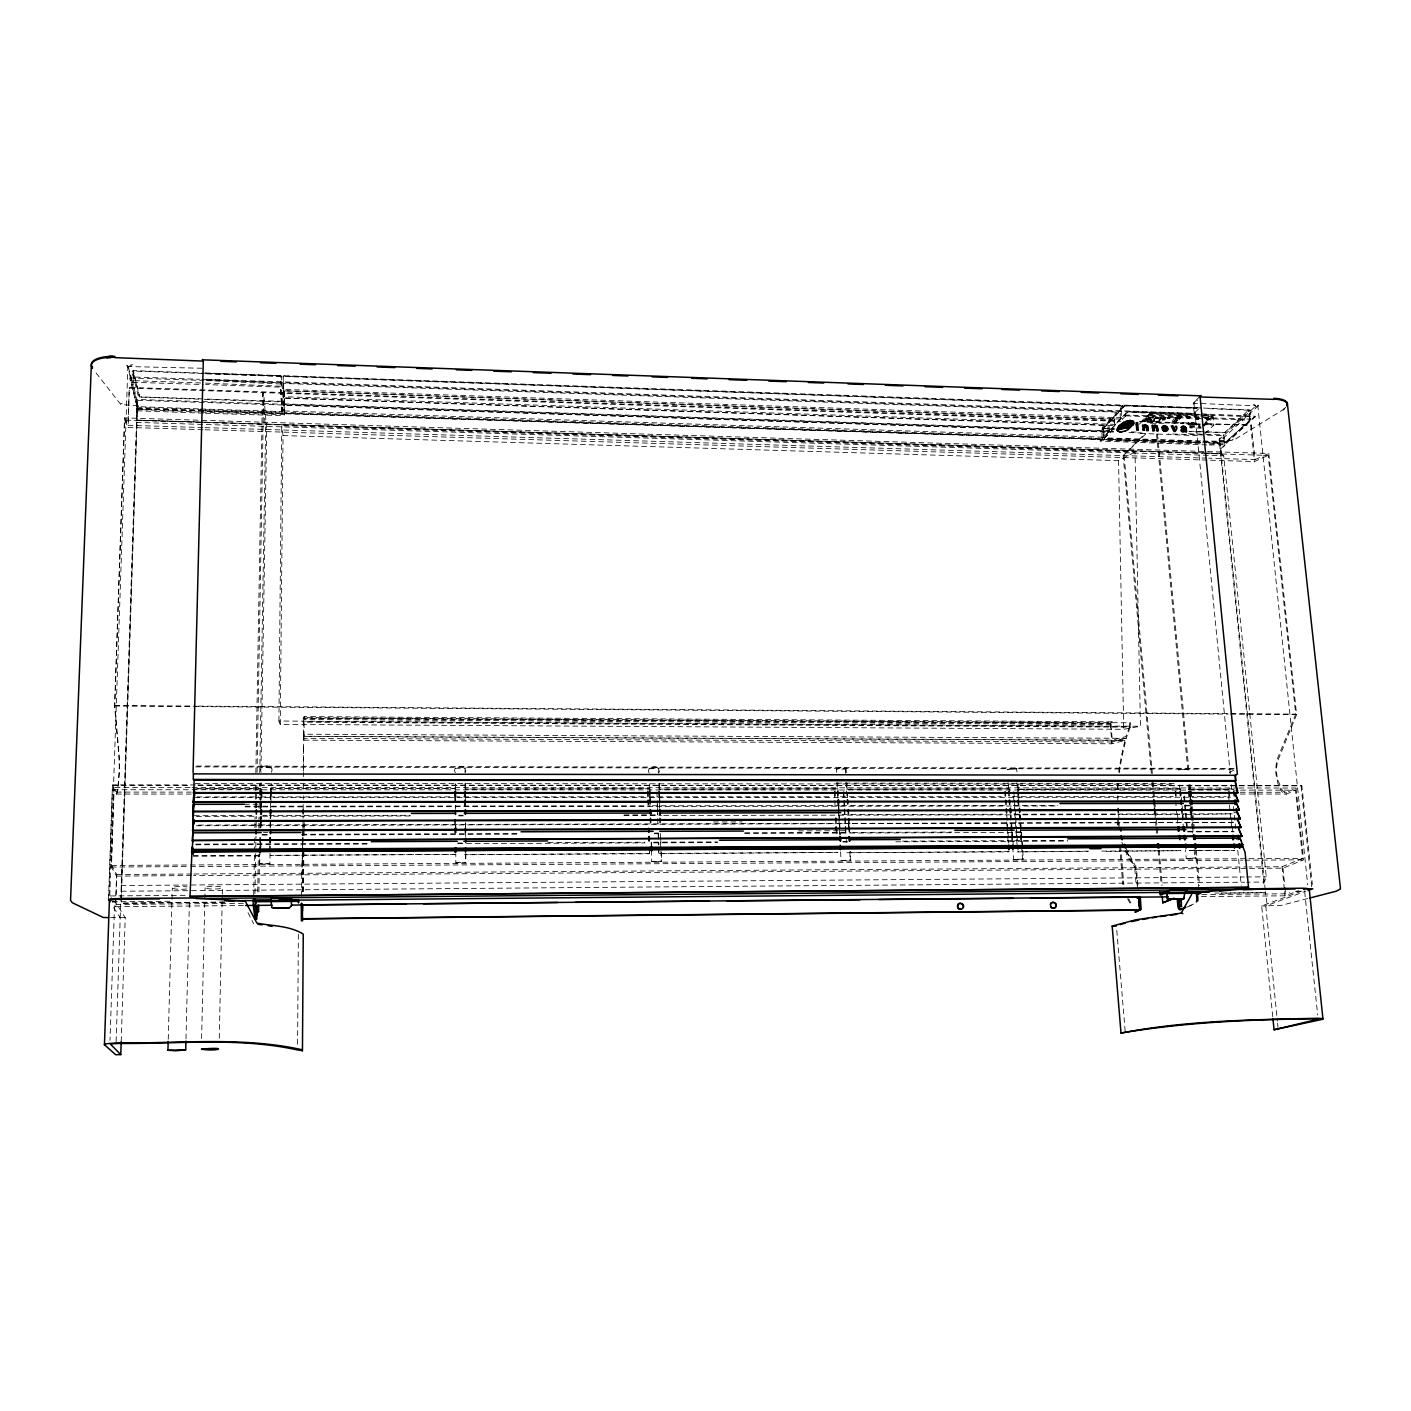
<?xml version="1.0" encoding="UTF-8"?>
<svg xmlns="http://www.w3.org/2000/svg" width="1411" height="1411" viewBox="0 0 1411 1411"><rect width="100%" height="100%" fill="white"/><g stroke="black" fill="none" stroke-linecap="round" stroke-linejoin="round"><path stroke-width="0.75" stroke-dasharray="5 3.75" d="M303.418 771.217L303.418 764.445A186.146 3.351 -89.5 0 0 303.418 747.671M303.453 763.668L303.4 776.632M303.347 789.155L303.418 782.329M278.902 721.021L281.759 425.663L1135.008 451.961L1140.441 726.259L1123.703 729.293L280.242 724.39L278.902 721.021L1140.441 726.259M280.242 724.39L283.029 435.576L281.759 425.663M303.312 717.494L303.277 722.185L1130.193 727.159L1130.105 722.785L303.347 717.617M303.294 799.367L303.33 795.857M1118.676 772.117L1119.699 765.732A174.206 68.169 88.8 0 1 1122.715 750.07L1124.973 740.387L1111.833 743.791L304.035 740.158L304.194 716.594L1112.309 721.815L1112.45 723.49L1110.951 724.496L304.247 719.469L304.176 718.375L1112.45 723.49M283.346 385.82L283.205 376.067L283.258 390.847L1120.352 419.102L1121.569 417.797L1121.234 410.989L1122.856 406.051L283.188 376.031M283.787 393.14L283.646 383.492L283.699 398.131L1114.161 425.646L1115.378 424.376C1111.762 422.365 1119.293 410.072 1115.395 413.194A6.103 2.169 -86.4 0 0 1113.914 417.039L1114.161 425.646M303.171 809.561L303.224 804.464M297.58 1044.299L298.374 934.258M301.513 896.197L301.76 873.215M302.236 891.699L302.748 848.364M302.889 835.347L302.977 828.857L302.836 836.652M302.765 891.858L303.7 851.062M303.4 891.681L303.912 848.346M304.053 835.347L304.141 828.857M304.159 826.687L304.212 822.348M205.512 413.229L282.112 415.645C284.987 415.751 285.022 413.158 282.129 414.64L201.156 412.083M284.493 410.954L1103.261 437.216L1102.079 438.451L284.563 412.329L284.511 397.955L1104.319 425.117L1102.908 433.142M284.563 412.329L284.511 397.99M302.995 827.075L303.1 816.087M304.123 828.504L304.176 824.412M269.695 850.621L269.801 844.201M270.136 827.446L270.242 816.369M270.436 808.203L270.683 788.537L455.612 788.626L455.665 795.169M269.889 863.92L259.642 863.532L269.889 863.92L270.065 853.002M270.224 851.327L270.206 844.272M270.612 827.146L270.718 815.752M270.983 802.947L270.947 796.245M270.983 794.058L271.159 783.158M271.335 772.24C275.956 763.862 256.59 763.845 261.264 772.223M281.812 412.118L281.971 401.447M200.679 408.943L281.83 411.536C284.563 412.03 285.586 399.736 281.971 401.888L200.926 399.225M284.14 405.292L284.087 390.776L1110.51 419.296L1108.94 424.129L1109.258 430.849L1108.076 432.101L284.14 405.292L284.07 390.776M302.959 828.522L303.012 824.412M253.698 895.773L254.421 854.061M254.474 851.874L254.738 836.511M254.88 827.728L255.074 816.757M255.232 807.974L255.656 783.828M255.85 772.858L262.481 393.14L263.645 393.175L266.697 429.632L260.912 773.052M254.968 893.551L255.744 849.475M255.779 847.27L255.973 836.247M256.114 827.428L256.308 816.405M256.467 807.586L256.89 783.334M257.067 772.311L263.645 393.175M257.719 891.928L258.354 854.502M258.813 828.081L258.989 817.075M259.148 808.274L259.324 797.268M259.377 795.063L259.553 784.057M259.747 773.052L265.585 429.597L262.481 393.14M258.901 891.928L259.536 854.502M259.977 828.081L260.171 817.075M260.312 808.274L260.488 797.268M260.541 795.063L260.718 784.057M259.73 863.973L259.818 852.597M259.941 850.868L260.083 842.12M260.418 822.472L260.524 815.911M260.559 808.856L260.629 804.482M260.753 802.806L260.859 796.245M260.894 794.058L261 782.611M260.206 851.027L260.277 842.102M260.594 827.481L260.718 816.387M260.929 808.221L261.176 788.537L196.023 788.502M260.665 851.009L260.823 842.208M261.141 822.384L261.264 815.77M193.325 856.124L260.665 855.771L260.77 849.175M260.806 846.97L260.876 842.579M261.141 827.163L261.335 816.158M261.476 807.357L261.582 800.76M219.269 1038.249L222.268 896.461M222.303 894.292L222.444 887.748A8.642 1.376 0 0 0 209.904 886.425A8.642 1.376 0 0 0 209.075 888.807A8.642 1.376 0 0 0 222.444 887.748M302.642 845.824L302.765 840.286M201.614 1038.602L204.807 900.994M204.86 898.807L205.106 887.872M302.554 848.046L302.642 844.201M185.987 1038.919L189.427 901.118M168.244 1039.29L172.318 888.136M302.465 853.249L301.778 874.485L302.959 874.485M302.395 855.983L302.025 867.148M136.426 400.301L137.079 415.01M121.152 899.036L136.92 420.09M116.108 1041.671L120.2 917.679L111.54 904.31M203.025 422.154L136.92 420.108L137.502 404.869L136.426 400.265L1115.784 432.136M224.755 902.282L121.187 903.216L137.572 405.222L136.426 399.436L1113.649 431.325M121.205 1041.565L125.209 917.626L114.679 900.959L109.987 1040.295M301.778 874.45L301.848 872.333M1169.26 417.55C1170.707 420.848 1165.645 416.492 1169.878 417.603M1169.225 417.674L1167.779 417.674L1169.895 418.009M190.009 787.444L113.956 787.391L115.967 791.606A22.629 2.346 -89.4 0 0 117.572 789.543L118.771 778.607A19.842 2.064 -89.4 0 0 119 757.425L114.573 706.011L124.503 417.903L1268.789 453.46L1296.603 714.583L1277.749 760.899A17.937 7.919 89.6 0 0 1276.708 773.739A17.743 7.831 89.6 0 0 1277.837 780.071L1282.07 789.948A20.442 9.03 89.5 0 0 1288.137 791.818L1296.039 788.008L1303.623 859.828L1282.987 868.153L193.554 875.578M1238.329 790.107L114.079 789.737L116.355 794.058A24.587 2.557 -89.4 0 0 117.642 791.271L119.318 771.976A21.782 2.258 -89.4 0 0 118.947 753.157L114.802 705.5L124.644 420.108L1202.084 453.372M108.524 899.283L112.457 784.886L195.6 784.939M108.876 895.421L112.457 784.886M109.793 895.421L127.854 366.895L137.608 409.507L198.969 412.012M115.861 895.738L116.513 876.09L111.222 867.042L113.956 787.391M128.278 366.401L128.26 367.266A4.903 1.852 4.6 0 1 129.406 366.102A4.956 1.87 4.6 0 1 131.382 365.696M243.415 905.527L115.702 906.709L116.778 874.52L111.504 865.437L114.079 789.737M202.831 427.551L127.995 425.275L129.283 387.39L1119.399 420.654M202.919 429.685L128.119 427.427L129.283 387.39M203.325 413.158L138.155 410.83L129.9 378.853L130.059 377.46L132.158 376.949L199.586 379.277M284.352 414.887L281.353 375.943L133.463 370.599C130.094 370.299 129.671 382.804 133.128 380.635L203.36 383.034M202.831 409.613L138.701 407.532L132.74 382.275L133.145 371.075L280.524 376.137L283.188 411.077M243.362 903.305L115.561 904.469L115.79 897.925M133.798 371.04L133.234 382.134M302.025 865.507L302.254 858.946M1117.247 789.296L1117.547 783.105M1117.882 789.472L1118.165 783.422M1190.778 423.582L1188.274 424.764L1188.274 422.718L1189.014 423.529M1230.269 773.775L1194.076 404.322L1197.498 400.213M1195.452 418.309L1196.987 418.344M1175.733 417.938L1180.39 417.303L1174.322 423.776M1175.804 418.732C1179.296 415.204 1181.095 420.531 1178.591 418.432M1196.669 418.256L1198.468 418.485L1197.392 419.367L1198.927 418.732L1196.158 419.578L1196.916 417.55M1190.143 423.071L1188.909 424.499L1191.378 422.824L1191.413 424.217L1191.66 422.877M136.461 399.507L136.99 415.451M836.37 769.101C838.31 767.425 846.653 766.967 845.471 769.118L836.37 769.101L836.582 773.457M1119.276 772.752L1120.281 766.455A172.318 67.446 88.8 0 1 1123.279 750.952L1126.26 738.306L303.365 734.196L303.312 721.497L1129.523 726.506L1130.105 722.785M840.603 851.856L841.062 860.569L850.269 860.516L850.41 851.239M1179.719 416.756C1183.529 422.206 1175.557 410.354 1171.536 423.688L1175.945 418.467M455.312 772.664C450.779 764.639 469.193 764.215 465.189 772.152M455.612 788.626L270.683 788.537M465.048 772.681L465.154 767.743M132.74 382.275L203.449 384.515M455.859 862.826L465.842 862.315L455.859 862.826L455.806 854.025M129.9 378.853L132.123 378.007L203.907 380.476M1129.523 726.506L1125.96 736.542L1112.274 740.158L304.035 736.26L303.4 732.309M1130.193 727.159L1126.26 738.218L1111.78 742.01L304.053 738.323L303.365 734.108L303.4 747.795M1221.256 453.601L1223.725 455.788L1266.249 876.848L1264.397 882.034L1246.795 882.175M1206.758 444.924L1100.104 441.061L1127.477 411.518L1199.103 413.723M1100.104 441.061L1126.401 413.035L1128.43 412.329L1254.996 416.862L1224.871 444.73L1208.945 444.994M1200.796 440.955L1103.684 437.816L1102.502 428.521L1124.32 405.433L1201.396 407.973M1225.983 442.19L1104.372 438.468L1103.596 428.309L1124.655 405.804M1180.725 417.48L1179.067 419.19L1179.102 418.238M1180.778 418.326L1176.686 417.921M1204.288 453.442L1268.189 455.418L1295.721 714.107L1278.084 757.037A19.683 8.678 89.6 0 0 1275.95 774.057L1278.013 783.916L1281.717 791.5A22.206 9.824 89.5 0 0 1286.603 794.023L1295.457 790.125L1302.653 858.382L1282.035 866.742L1249 866.954M1104.231 438.398L1114.813 427.18L1104.46 438.274M1167.761 417.533L1167.32 418.714L1169.313 418.203M1140.176 433.371L1201.29 435.84M1198.927 418.732L1197.639 417.497M282.253 401.288L205.248 399.031M282.059 412.03L280.507 387.143L205.583 384.533M282.2 412.118L280.225 387.143M1203.671 425.593L1212.913 415.839L1201.167 415.169M1016.82 768.819L1007.172 769.471L1016.625 768.678L1017.137 773.21M1202.084 426.245L1212.825 416.033L1212.437 414.799M1212.86 416.845L1205.611 416.104M1212.807 415.081L1213.813 425.152L1202.983 435.417M1201.29 413.811L1255.049 416.192L1224.783 443.795L1208.857 444.059M1189.226 431.343L1224.836 432.419L1248.629 410.037M1248.841 410.213L1205.294 408.52M1203.565 408.061L1250.005 409.984L1225.453 432.56L1188.944 431.66M1225.453 442.278L1250.111 420.302L1249.105 410.09M1249.952 420.249L1248.894 410.142M1250.005 409.984L1250.851 419.332L1226.635 441.308L1202.983 441.026M1195.505 418.855L1197.092 417.533M649.183 773.016C644.809 765.326 662.8 764.568 658.955 772.505M1022.746 850.145L1023.292 859.07L1013.609 859.546L1012.675 846.371M658.602 773.034L658.831 768.184M649.924 788.714L465.083 789.031L649.924 788.714L650.118 795.134M1171.871 423.688L1176.386 419.208L1176.633 417.286M1193.247 403.299L1200.003 396.614M1180.601 423.035L1181.677 423.423M649.73 853.408L464.713 854.713L649.448 853.761L649.536 847.023M651.759 861.68L661.636 861.186L651.759 861.68L651.441 850.868M659.043 853.373L837.905 852.438L658.761 853.708L658.849 846.97M1198.839 417.938L1196.158 419.578M1195.946 417.938L1196.599 417.462M1176.333 419.279L1176.192 417.339M1104.319 425.117L1103.261 426.21A5.997 2.099 -86.6 0 0 1101.85 429.967L1102.079 438.451M1110.351 418.644L1109.275 419.755A6.05 2.134 -86.5 0 0 1107.829 423.547L1108.076 432.101M1122.697 405.398L1121.586 406.527A6.155 2.187 -86.3 0 0 1120.105 410.425L1120.352 419.102M1140.688 421.907L1150.935 412.665M1139.294 424.182L1150.335 413.476L1199.05 415.099M1142.24 422.012L1150.494 414.252L1203.495 416.033M1143.757 421.325L1150.653 415.046L1199.156 416.668M1148.095 418.009L1146.473 419.667L1148.783 418.467L1148.025 417.215L1148.783 418.467M1146.861 419.914C1155.08 418.344 1149.259 422.418 1146.773 419.138L1148.713 417.674M1149.648 420.76L1151.57 419.296L1150.388 421.995L1149.648 420.76L1150.388 421.995M1149.718 421.536L1151.764 420.178M1150.318 421.219L1151.94 419.561L1146.773 419.138M1152.011 421.272L1154.198 419.49L1153.581 421.677L1152.011 421.272L1154.621 419.772M1154.692 420.549L1154.11 419.138L1155.732 417.48L1156.491 418.732L1154.18 419.914L1155.732 417.48M1152.082 422.065L1154.269 420.266M1154.11 419.138L1156.42 417.956M1151.323 773.51L1123.174 455.718L1145.026 433.653M1159.119 419.208L1159.719 420.601L1158.078 422.242L1157.337 421.007L1161.747 417.691L1160.177 420.125L1159.119 419.208L1161.747 417.691M1157.408 421.801L1159.719 420.601M1159.189 419.984L1161.835 418.467M1123.174 455.718L1146.014 433.688M1158.078 422.242L1159.63 419.808M1163.07 419.261L1163.175 417.674L1162.523 419.896L1162.981 418.961L1164.516 419.967L1163.863 417.691L1165.856 417.762L1165.027 419.12L1162.452 419.102M1162.417 419.067L1163.352 418.538M1219.651 439.191L1219.757 440.338L1233.196 440.461L1285.827 408.061A23.246 8.043 -8 0 1 1283.181 410.107M1164.957 418.326L1165.856 417.762L1164.745 418.538M1167.797 418.361L1169.825 417.215L1169.913 418.432M1167.92 417.18L1168.749 418.608M1167.92 418.256L1167.726 417.762M1200.197 395.786L1193.635 403.229L1255.508 405.839M1178.397 418.556L1173.441 423.229M1174.005 423.759L1179.243 418.326M1187.551 416.986L1186.457 418.115L1186.757 416.968L1189.984 417.074L1189.103 418.802L1188.309 417.021M1182.577 423.529L1182.665 422.471L1183.847 423.512M1187.833 418.344L1188.468 417.797M1187.074 418.309L1187.462 416.986L1187.709 418.556L1189.226 417.039L1188.344 418.767M1189.984 417.074L1187.709 418.556M1183.758 423.212L1183.053 423.194M1198.486 409.155L1193.318 414.058M1191.343 423.053L1191.025 424.2L1191.625 423.159M1192.154 423.212L1193.371 423.494M1192.348 422.894L1193.583 424.164M1205.629 417.603L1205.946 418.961L1207.798 417.744L1207.199 419.42L1206.969 417.727L1205.259 417.973L1208.945 418.503L1207.428 419.349L1207.199 417.656M1206.352 417.638L1206.581 419.19L1208.204 417.762L1208.716 418.556M1208.857 417.709L1206.811 419.138L1206.528 417.709M1205.065 422.559L1212.702 415.293M1203.759 426.334L1213.037 417.444L1201.325 416.739M837.922 788.784L658.955 789.102L837.922 788.784L838.257 795.345M205.23 422.224L1221.026 453.619L1220.921 449.368L1224.924 445.294L1223.831 435.011L1219.227 438.927L1219.333 443.548L1219.298 439.615L1255.578 406.227A4.427 1.534 -7.9 0 0 1253.215 404.569M137.449 409.119L1220.198 443.019L1209.192 442.666M1220.55 448.963L1224.607 445.241L1223.654 435.664L1168.608 433.865M1206.652 424.252L1251.416 425.099L1255.032 459.598L1208.804 458.187M1195.311 423.318L1194.253 423.547M841.062 860.569L850.868 859.952M1116.401 412.118L283.646 383.457M1009.218 788.855L846.547 789.19L1009.218 788.855L1009.676 795.31M1196.704 408.149L1124.69 405.698L1103.614 428.415M304.194 716.594L304.282 718.146L1110.192 723.261L1112.309 721.815M1016.961 782.664L1017.437 789.243L1180.584 788.943L1181.183 795.293M1124.461 415.01L1250.957 419.138M1149.312 413.899L1151.006 413.441M1149.383 414.675L1151.094 414.234M1150.177 423.212L1167.162 423.282M1258.63 405.486L1219.898 441.255L1265.261 890.5M1195.964 417.656L1195.928 419.314L1196.369 417.515M1256.901 406.386L1257.836 405.857L1307.68 884.82M1088.534 851.15L1017.596 851.856L1087.899 851.486M1013.609 859.546L1023.381 858.946M1258.259 405.715L1257.148 406.315M1017.437 789.26L1180.584 788.943M1188.097 784.992L1188.503 789.313L1232.173 788.961M1229.404 772.505L1234.025 770.036M283.029 435.576L1118.553 460.639L1135.008 451.961M1198.45 419.067L1198.433 417.427M1190.337 813.882L1232.209 813.812L1237.147 811.413M198.316 785.363L1301.859 785.751L1312.353 884.503M1179.085 419.049L1178.926 418.291M1195.152 424.217L1194.341 422.983L1194.888 424.288M852.244 823.389L1233.038 822.384L1237.994 820.038M1186.263 858.541L1195.981 857.941L1186.263 858.541L1185.469 849.881M1199.421 425.152L1199.332 424.376M1198.821 425.099L1198.891 424.058L1199.332 424.87M1233.214 439.244L1232.068 439.544M1255.032 459.598L1268.789 453.46M1210.444 460.198L1254.45 461.538L1268.189 455.418M1189.632 905.65L1193.494 904.098M1186.792 907.202L1194.535 904.081M1180.901 423.547L1182.03 423.371M1201.89 894.539L1285.615 893.78L1289.46 892.334M1201.343 896.585L1285.033 895.809L1298.455 890.782M1272.757 1016.731L1261.681 905.985L1301.506 891.17M1261.681 905.985L1265.79 905.95L1305.898 891.099M1198.186 419.173L1198.256 417.391M1125.696 415.963L1122.327 419.226L1125.608 415.91M1194.235 423.018L1194.729 424.305M1194.323 423.794L1195.364 423.776M1148.307 417.145L1153.898 417.339L1149.013 418.414L1148.307 417.145L1153.898 417.339M1144.515 421.889L1145.926 420.707L1149.383 420.831L1150.088 422.083L1149.383 420.831M1165.186 419.226L1165.909 417.797M1156.015 417.409L1161.606 417.603L1156.72 418.661L1156.015 417.409L1161.606 417.603M1152.134 421.36L1157.69 421.554M1152.205 422.154L1153.51 420.901M1163.863 417.691L1165.927 418.556L1163.211 418.432M1169.137 418.079L1168.096 417.938M1180.354 415.539L1182.101 416.774L1177.92 415.839L1178.079 417.674M1169.225 418.75L1169.013 417.056M1111.833 743.791L1111.78 742.08L1126.26 738.306M1177.92 415.839L1182.03 415.98M1182.101 416.774L1178.009 416.633L1180.425 416.333M1151.57 419.296L1146.402 418.873L1146.72 419.843M1307.68 898.56L1280.412 905.58L1267.325 905.721L1265.261 891.646M1162.488 419.861L1164.304 419.79M1197.322 417.356L1197.392 419.367M202.073 368.253L128.595 366.56L126.972 365.59M1189.702 427.092L1201.061 427.427M1201.043 428.203L1189.773 427.868M110.517 917.591L119.406 917.45L120.235 916.25L137.008 405.892M120.2 917.679L125.209 917.626M121.399 891.241L1244.59 882.192M110.146 895.95L187.275 895.297M112.369 901.805L171.842 901.259M1295.439 891.241L1302.053 891.188M224.455 901.999L121.187 903.216M1214.853 893.057L1219.245 893.022M1221.45 893.004L1265.473 892.616L1220.727 893.269M116.778 874.52L191.667 874.009M193.871 874.009L1246.795 866.971M1121.868 842.244L1127.318 855.895L1135.855 868.841L1137.583 889.018M116.513 876.09L191.349 875.578M120.976 885.526L1244.237 877.007M1246.442 876.989L1266.249 876.848M193.184 855.771L260.665 855.771M1009.359 851.556L846.529 852.738L1008.777 851.891M1101.726 851.08L1180.884 850.674L1103.279 851.397M111.504 865.437L1302.653 858.382M111.222 867.042L188.368 866.583M190.573 866.566L1242.703 860.199M1244.89 860.181L1303.623 859.828M263.451 832.613L267.843 832.613M798.485 830.885L838.116 830.744M840.321 830.744L844.713 830.726M262.164 834.412L268.76 834.377M301.813 834.271L519.971 833.531M654.387 833.072L658.778 833.054M744.726 832.772L850.48 832.402M852.685 832.402L951.843 832.067M1015.744 831.837L1020.153 831.837M1187.621 831.255L1233.955 831.714L1187.674 831.89M262.146 835.083L268.76 835.065M301.813 834.942L519.971 834.183M654.404 833.725L658.796 833.707M744.743 833.407L1020.206 832.455M195.812 844.113L369.7 843.372M457.746 843.02L462.155 843.002M547.997 842.632L644.845 842.226M653.646 842.191L717.476 841.926M842.949 841.397L847.341 841.379M902.37 841.15L1012.428 840.691M1014.632 840.674L1021.229 840.656M1023.434 840.639L1067.457 840.462M195.794 844.783L369.7 844.043M457.746 843.672L644.862 842.878M653.663 842.843L717.511 842.579M842.967 842.032L847.376 842.014M895.809 841.82L1021.282 841.291M1023.486 841.273L1067.51 841.079M245.161 806.898L1057.509 805.998M1185.187 805.875L1189.596 805.857M194.312 815.717L253.821 815.593M262.622 815.576L267.032 815.576M269.236 815.576L410.266 815.311M458.751 815.223L463.161 815.223M624.015 814.923L657.067 814.87M842.173 814.517L1003.027 814.235M1014.05 814.218L1115.413 814.024M1117.618 814.024L1150.67 813.971M1152.875 813.953L1179.314 813.918M1181.518 813.9L1188.133 813.9M196.499 816.369L253.804 816.264M262.622 816.246L271.423 816.228M273.628 816.228L410.266 815.981M458.751 815.875L463.161 815.875M624.032 815.576L661.494 815.505M663.699 815.505L1011.899 814.835M1014.103 814.835L1119.875 814.641M1122.08 814.641L1155.133 814.57M1157.337 814.57L1183.776 814.517M1185.981 814.517L1192.595 814.5M1194.8 814.5L1232.209 813.812M713.402 821.978L742.045 821.907M198.492 825.082L850.039 823.389M196.27 825.77L1233.038 822.384M192.196 787.444L1236.706 787.991M1238.893 787.991L1296.039 788.008M193.977 788.925L261.247 788.943M1188.503 789.313L1233.584 789.349M1240.534 790.107L1295.457 790.125M116.372 792.1L191.296 792.118M1240.287 792.259L1286.567 792.259M116.355 794.058L191.279 794.058M1240.322 794.023L1286.603 794.023M196.976 796.915L258.689 796.898M260.894 796.898L267.508 796.898M269.713 796.898L452.614 796.845M454.818 796.845L461.432 796.845M463.637 796.845L646.538 796.792M648.743 796.792L655.357 796.792M657.561 796.792L831.661 796.739M840.462 796.739L1001.334 796.704M1012.357 796.704L1173.229 796.651M1188.662 796.651L1226.124 796.651M194.771 797.585L1230.586 797.25M244.385 804.288L257.613 804.27M245.179 806.228L650.224 805.804M652.429 805.804L839.527 805.61M841.732 805.61L848.328 805.593M850.533 805.593L1004.632 805.434M1013.433 805.434L1020.047 805.416M1022.234 805.416L1057.456 805.381M1185.134 805.258L1189.544 805.24M195.618 766.896L1235.56 769.224M271.388 767.866L261.247 767.302M455.277 768.272L465.013 768.289M649.06 768.695L658.461 768.713M836.617 783.105L1175.434 783.422M195.212 783.387L1174.569 784.234M197.787 784.939L1236.724 785.698M1238.893 785.698L1301.859 785.751M112.668 785.31L189.533 785.363M196.676 766.032L1234.625 768.431M1124.973 740.387L303.418 736.436L304.035 740.158M114.573 706.011L191.614 706.576M193.818 706.594L1228.364 714.089M1230.568 714.107L1296.603 714.583M114.802 705.5L196.323 706.082M198.528 706.1L1295.721 714.107M1194.429 424.323L1193.794 422.894M205.036 427.621L1206.599 458.134M265.585 429.597L266.697 429.632M205.106 429.755L1208.257 460.127M198.475 408.873L137.872 406.615L128.295 366.525A4.903 1.852 4.6 0 1 132.757 364.814M204.983 409.754L281.706 412.206M137.308 408.502L198.933 410.478M201.138 410.548L1200.391 442.401M137.378 408.82L203.36 410.918M205.565 410.989L1206.44 442.86M1208.645 442.931L1219.633 443.283M1200.073 443.795L1100.033 440.109M1221.326 453.354L136.92 420.108M136.267 422.383L1223.725 455.788M1148.378 417.938L1153.969 418.132M1156.085 418.203L1161.676 418.397M1163.105 418.608L1163.175 417.674M1121.569 417.797L283.17 389.418L283.258 390.847M1162.523 419.896L1164.516 419.967M1144.444 421.113L1150.018 421.289M1139.188 421.325L1198.609 423.318M1207.41 423.617L1251.416 425.099M1193.23 423.371L1192.366 424.252L1192.066 422.841M129.459 388.131L1120.74 421.378M1147.161 422.259L1178.009 423.3M1186.81 423.582L1204.447 424.182M1186.81 423.953L1199.914 424.376M1202.084 424.464L1213.813 425.152M1155.538 423.053L1156.526 423.088M1189.544 425.54L1200.32 425.893M1189.614 426.316L1200.479 426.669M1115.378 424.376L283.629 396.72L283.699 398.131M203.096 398.872L139.601 396.861L133.357 371.216M1103.719 428.538L1114.813 428.838M198.722 399.154L138.525 397.038L132.123 371.111M1114.32 429.209L1102.626 428.679M284.052 403.899L1109.258 430.849M1131.252 431.889L1140.07 432.172M1188.485 433.759L1223.707 434.905M1128.994 432.577L1142.187 433.001M205.424 372.963L1197.71 407.708M206.394 373.774L1196.951 408.396M206.376 379.242L1194.217 413.317L1193.23 403.44M201.755 379.347L282.482 383.034M207.364 380.123L1212.437 414.816M206.077 380.547L282.465 384.074M205.547 383.104L281.653 386.261M1186.369 417.339L1187.762 417.55M1205.259 417.973L1206.634 418.203M1190.055 417.85L1186.757 416.968M1196.916 417.973L1196.599 419.596M1205.717 418.397L1208.945 418.503M1126.013 415.875L1249.829 420.09M1206.581 419.19L1207.869 419.367M139.707 396.791L133.11 371.181M122.193 403.811L120.87 403.299M1180.813 423.3L1181.924 423.124L1180.813 422.771M1192.665 424.376L1192.895 422.877M1198.221 417.603L1198.839 418.82M1180.337 416.915L1180.531 418.608M128.154 366.437L126.567 365.396M1157.761 422.33L1157.055 421.078M1175.998 418.996L1175.769 417.727M1180.601 417.074L1180.742 418.379M136.973 404.304L136.938 405.557L120.835 404.551L93.832 370.07M110.287 898.243L115.702 906.709M111.222 897.661L115.561 904.469M1128.535 898.648L1132.698 906.285M1127.512 898.648L1131.675 906.303M247.983 912.688L253.627 923.711M124.644 420.108L128.119 427.427M124.503 417.903L127.995 425.275M1125.678 847.888L1136.402 867.659L1138.36 890.429M1126.013 850.815L1135.855 868.841L1124.461 847.111M1118.711 822.313L1119.293 826.14M1117.706 822.313L1118.288 826.14M1118.535 814.553L1119.205 820.338M1118.376 818.891L1119.064 824.8M1301.065 786.139L1311.807 887.307M1255.049 416.192L1255.155 417.145M1304.699 891.911L1317.662 1014.897M1250.693 425.734L1254.45 461.538M1176.086 417.832L1176.386 417.233M1282.987 868.153L1284.733 885.244M1284.962 887.378L1285.615 893.78M1282.035 866.742L1284.398 889.565M1284.61 891.646L1285.033 895.809M1219.58 443.583L1264.133 886.302M1265.79 905.95L1277.361 1020.982M1277.59 1023.151L1278.013 1027.49M1205.964 417.991L1206.176 418.908M1198.045 417.356L1198.027 419.226M1196.828 417.409L1197.004 418.767M1195.787 417.744L1195.928 419.314M1231.344 784.71L1231.768 789.084M1233.496 806.563L1235.63 828.433M1237.764 850.286L1241.204 885.279M1193.9 424.217L1193.494 422.912L1193.441 424.288M1193.177 424.27L1193.212 423.018L1191.978 424.235L1191.766 422.859M1231.486 817.798L1232.12 824.324M1232.332 826.493L1232.967 833.019M1228.628 796.439L1229.263 802.965M1229.475 805.134L1230.11 811.642M1230.321 813.812L1230.956 820.32M1231.168 822.507L1231.803 829.015M1189.156 417.039L1189.103 418.802M1188.891 423.247L1188.962 424.782M1182.665 422.471L1182.912 423.565M1180.16 416.845L1180.266 418.767M1179.455 416.721L1179.755 417.691M1179.631 418.062L1179.667 419.014M1179.173 416.704L1179.261 417.621M1178.873 416.704L1178.979 417.621M1178.573 416.704L1178.679 417.621M1178.273 416.069L1178.379 417.638M1177.674 416.827L1177.779 417.727M1177.391 416.88L1177.462 417.797M1177.109 416.95L1177.18 417.885M1176.033 417.444L1175.998 419.279M1168.008 417.162L1168.396 418.679M1159.542 419.49L1159.454 420.443M1157.549 434.041L1188.979 771.552M1190.196 784.692L1190.602 789.084M1192.242 806.616L1192.859 813.195M1193.053 815.382L1194.288 828.539M1196.316 850.445L1199.579 885.508M1156.561 434.006L1188.133 773.528M1189.138 784.34L1190.143 795.169M1190.337 797.338L1190.955 803.829M1191.201 806.616L1191.819 813.195M1192.013 815.382L1193.23 828.539M1195.17 849.281L1198.733 887.713M1189.614 793.335L1190.231 799.914M1190.637 804.305L1191.043 808.697M1191.448 813.089L1192.471 824.059M1192.665 826.246L1193.283 832.825M1190.902 815.258L1192.577 833.178M1194.112 849.845L1194.923 858.488M1150.812 419.49L1150.812 420.425M1184.482 796.086L1185.081 802.63M1185.275 804.817L1185.893 811.36M1186.087 813.53L1186.686 820.091M1186.898 822.26L1187.498 828.804M1183.776 796.457L1184.376 803M1184.587 805.17L1185.187 811.713M1185.381 813.9L1185.981 820.444M1186.192 822.613L1186.792 829.157M1147.602 418.82L1147.584 419.72M1181.377 797.409L1181.959 803.759M1182.153 805.875L1182.735 812.225M1182.929 814.359L1183.512 820.708M1179.508 784.975L1179.896 789.313M1182.295 815.258L1183.67 830.409M1177.497 813.547L1178.097 820.108M1175.61 800.813L1176.21 807.374M1176.404 809.544L1177.003 816.087M1177.197 818.274L1177.797 824.818M1124.126 455.735L1152.328 773.51M1153.104 782.276L1154.657 799.808M1154.851 801.995L1155.433 808.574M1155.627 810.761L1156.985 826.105M1157.179 828.292L1157.761 834.871M1159.137 850.216L1162.241 885.279M1152.099 782.276L1153.651 799.808M1154.039 804.199L1154.427 808.574M1154.833 812.965L1155.997 826.105M1156.191 828.31L1156.773 834.871M1158.131 850.216L1161.235 885.297M1134.814 868.859L1136.208 884.997M1110.951 724.496L1112.274 740.158M1110.192 723.261L1111.78 742.01M1120.581 846.071L1123.826 884.574M1117.424 820.391L1117.777 824.677M1119.576 846.071L1122.821 884.591M1116.771 930.396L1125.29 1032.958M1017.948 784.199L1019.059 799.596M1020.188 814.976L1021.299 830.374M1021.458 832.561L1021.934 839.157M1022.093 841.362L1022.569 847.958M1018.019 788.872L1018.795 799.614M1019.888 814.658L1020.982 829.703M1021.141 831.855L1021.599 838.293M1021.758 840.445L1022.234 846.9M1017.596 791.43L1018.213 799.984M1019.306 815.029L1020.082 825.77M1020.241 827.904L1020.717 834.36M1020.876 836.494L1021.423 844.131M1021.582 846.318L1022.552 859.493M1013.839 791.677L1014.315 798.097M1014.456 800.231L1017.543 842.967M1017.701 845.101L1018.16 851.521M1013.592 796.333L1014.05 802.736M1014.209 804.87L1014.668 811.29M1014.809 813.424L1015.285 819.826M1015.426 821.96L1017.278 847.588M1011.052 814.676L1012.146 829.739M1012.287 831.873L1012.745 838.328M1012.904 840.48L1013.363 846.935M1008.107 782.646L1008.583 789.243M1010.488 815.047L1011.564 830.091M1011.722 832.243L1012.181 838.681M1006.766 815.205L1007.824 830.179M1007.983 832.314L1008.742 843.002M1006.66 821.978L1006.96 826.246M1007.119 828.398L1008.177 843.355M846.053 768.431L846.283 772.787M846.865 783.687L847.888 803.3M848.911 822.913L849.157 830.25M845.471 769.118L845.7 773.475M846.159 782.17L847.305 803.935M848.328 823.513L848.716 830.62M849.81 851.803L850.269 860.516M843.796 791.659L844.148 798.167M844.254 800.337L844.589 806.845M844.713 809.014L846.071 835.047M846.177 837.217L846.512 843.725M843.372 792.047L843.707 798.538M843.831 800.707L844.166 807.215M844.272 809.385L844.607 815.893M844.73 818.063L845.066 824.553M845.171 826.723L845.524 833.231M838.822 806.263L839.157 812.807M839.263 814.994L840.286 834.659M838.381 806.633L838.716 813.195M838.84 815.364L839.845 835.012M837.04 782.153L837.481 790.865M837.587 793.053L837.922 799.578M838.046 801.765L838.381 808.291M838.487 810.478L839.721 834.43M836.688 828.557L837.023 835.083M834.377 792.047L834.712 798.555M834.818 800.725L835.153 807.233M659.29 783.317L659.607 794.128M659.678 796.298L659.872 802.788M661.389 852.526L661.636 861.186M659.36 793L659.819 807.992M660.718 837.975L660.912 844.395M658.919 783.828L659.254 794.64M659.307 796.792L659.537 808.38M660.419 833.531L660.754 849.034M660.948 850.815L661.283 861.61M657.579 804.393L657.896 815.047M658.461 834.201L658.796 844.854M656.909 792.012L657.12 798.626M657.173 800.831L657.385 807.445M657.438 809.649L657.632 816.246M657.702 818.451L657.896 825.065M658.161 833.883L658.496 844.889M658.567 847.094L658.761 853.708M650.171 797.286L650.365 803.706M651.494 842.296L651.617 846.582M649.501 783.828L649.801 794.64M649.871 796.809L650.065 803.282M651.194 842.208L651.318 846.529M647.667 792.012L647.861 798.397M649.272 847.376L649.448 853.761M1118.553 460.639L1123.703 729.293M1117.759 795.769L1117.829 802.154M465.277 783.14L465.348 794.146M465.365 796.333L465.418 802.93M465.559 822.736L465.63 831.538M465.789 853.532L465.842 862.315M465.119 783.669L465.295 807.833M465.418 823.213L465.507 836.406M465.63 853.972L465.701 862.774M464.254 791.994L464.307 798.467M464.307 800.637L464.36 807.127M455.665 797.338L455.63 808.626M455.841 825.682L455.894 832.225M455.365 783.669L455.436 794.658M455.453 796.862L455.524 807.85M455.63 825.435L455.665 832.031M454.765 796.315L454.801 802.806M186.587 889.001A8.836 1.411 0.2 0 1 174.364 888.824A8.836 1.411 0.2 0 1 174.841 886.866A8.836 1.411 0.2 0 1 187.099 886.919M303.453 746.719A188.122 3.386 -89.5 0 1 303.471 763.563M1285.774 407.285A23.246 8.043 -8 0 1 1283.11 409.313M1254.361 405.468A4.427 1.534 -7.8 0 1 1255.543 407.126M1188.944 422.753L1188.979 423.811L1188.944 422.753M455.224 854.413L270.101 855.366L455.224 854.413M1187.727 769.189L1178.114 769.842L1187.727 769.189M1189.508 850.639L1234.66 850.392L1189.508 850.639"/><path stroke-width="1.5" d="M291.477 905.809L291.371 897.978L270.771 898.154L271 900.377M291.371 897.978L291.513 900.2M1184.552 893.957L1183.741 899.036L1168.396 899.318M1340.45 888.471L1287.643 405.927M302.377 916.533L302.607 920.907M303.118 813.9L303.171 809.561M292.183 899.83L298.568 899.777L298.515 902.952L298.356 900.236L298.532 901.4M301.39 905.015L301.407 903.111M301.407 920.924L301.319 904.451L302.518 904.433L302.395 918.72L1139.735 909.936L1139.224 896.673L1140.264 896.655L1141.111 909.389L1135.82 912.017M302.501 910.889L302.571 904.874L1138.606 896.92L1139.682 909.954M120.782 1054.617L110.481 1044.175A10.741 0.988 -0.7 0 1 114.926 1043.629L119.829 1043.435C178.509 1043.981 239.217 1037.173 296.963 1049.837L302.448 1050.701L303.259 934.135C289.696 925.598 272.305 926.075 256.925 923.129L245.161 900.994L191.967 898.013L123.745 898.401A15.874 2.416 0.3 0 0 110.323 899.883A15.644 2.381 0.3 0 0 109.388 900.959L104.449 1044.74L115.684 1054.722L120.782 1054.617L121.205 1041.565M269.836 842.05L269.907 837.781M270.277 814.235L270.33 809.949M270.365 842.526L270.365 837.764M270.506 833.742L270.577 829.333M270.806 813.953L270.877 809.544M271.035 795.945L271.088 791.553M253.945 899.019C251.334 897.29 256.361 930.202 255.761 915.21M256.008 834.042L256.079 829.633M256.343 814.2L256.432 809.791M255.179 899.001L255.109 912.388L256.749 919.284L257.137 905.421L258.566 911.735L257.384 911.753L255.92 905.421M256.008 901.594L255.955 903.34L256.026 900.165L270.947 900.2M258.566 911.735L258.672 905.139M259.571 852.297L259.642 847.905M260.083 842.12L260.171 837.764M260.753 814.253L260.823 809.967M261.599 795.945L261.67 791.553M261.37 813.971L261.441 809.561M301.513 903.763L301.443 905.58M302.695 842.102L302.765 837.869M193.236 853.62L193.342 849.351M194.665 795.822L194.771 791.536M193.378 853.99L193.483 849.704M194.118 824.042L194.224 819.756M302.465 851.891L302.554 848.046M301.495 904.328L301.46 905.421M168.174 1041.477L167.944 1050.243L175.511 1050.772L185.705 1049.855L185.935 1041.106M190.097 896.391L1248.629 887.36L189.974 896.479L191.949 851.68L1243.144 846.671M203.307 360.722L193.06 772.417M193.395 773.563L193.272 779.683L194.259 780.248L1235.93 780.618L1235.419 775.309L193.413 773.881M192.407 846.688L192.372 853.514L192.531 847.041M192.513 842.367L193.801 790.654M193.942 787.867L194.101 779.595L1235.242 780.812L1237.747 792.7L193.554 793.211L193.907 787.567M192.848 834.13L192.954 829.827M193.289 816.916L193.924 791.077M301.742 910.589L301.954 904.398M1186.968 891.223L1187.427 890.147L1169.807 890.306L1167.003 892.387L1167.162 898.595M91.274 366.507L70.55 900.359L72.314 902.758L103.215 917.45L108.4 917.626M302.659 905.192L302.518 904.433M255.409 915.175L255.497 916.162L255.638 914.875M193.713 796.968L193.924 794.181M193.536 804.57L193.095 811.819L1239.299 810.249L1236.301 802.753M193.289 814.059L192.866 821.343L1240.163 818.927L1237.147 811.413M193.254 815.893L193.466 813.089M192.831 833.125L192.39 840.462L1241.874 836.388L1238.858 828.786M193.007 825.347L193.236 823.248M192.778 834.959L192.99 832.12M1235.454 794.146L1238.452 801.607L193.325 802.348L193.677 796.562M193.448 805.998L193.095 811.819M1133.703 423.441L1133.509 421.378M1242.385 843.972L1242.738 845.136L192.143 850.039L192.213 848.769M192.143 850.039L192.76 841.661M1237.994 820.038L1241.01 827.604L192.619 830.832L192.69 829.562M192.619 830.832L193.236 822.525M192.866 821.343L192.937 820.091M193.325 802.348L193.395 801.113M193.554 793.211L193.624 791.977M193.554 805.134L193.695 803.6M1184.199 897.343L1183.406 898.966M291.495 905.721L289.414 907.784L271.864 907.732L270.771 898.154M1116.912 429.597L1119.399 425.434L1123.615 422.33M1180.989 427.709C1183.529 423.388 1187.374 428.715 1186.439 431.766A3.369 2.963 42.5 0 1 1185.963 430.179C1188.556 424.358 1177.691 427.198 1182.647 427.427C1187.727 427.533 1177.585 429.226 1182.206 431.66A2.575 2.258 42.4 0 0 1183.829 431.731L1186.439 431.766M1174.411 429.72C1174.94 423.476 1179.137 426.316 1175.24 431.466L1173.899 431.413L1171.201 425.963L1172.806 425.946L1174.481 429.649L1172.806 425.946M1133.774 423.371L1132.98 425.187M167.944 1050.243L185.705 1049.855M1182.4 427.903C1186.722 425.452 1176.703 433.353 1184.746 431.113M1133.58 424.041L1128.236 429.508M1272.987 1018.901L1274.062 1029.765L1318.103 1019.201L1312.371 1018.83C1248.435 1019.518 1184.023 1022.393 1121.004 1033.064L1112.168 926.075L1135.749 919.813L1181.201 913.146L1191.678 894.398M1117.441 428.08L1119.346 425.505M1153.775 426.175L1154.339 425.593A2.205 1.958 41.8 0 1 1155.256 425.258L1157.337 426.263L1157.92 430.831L1157.214 426.21L1155.045 425.346A2.205 1.94 41.8 0 0 1154.18 425.734L1152.328 425.328L1152.84 430.725C1155.186 432.048 1153.704 423.018 1156.173 427.798M1143.968 425.84L1144.374 425.416A2.205 1.958 41.5 0 1 1145.256 425.028L1147.549 425.946L1148.06 430.567L1147.531 426.122L1145.467 424.94A2.205 1.958 41.5 0 0 1144.55 425.258L1142.54 425.011L1143.033 430.408C1144.409 429.226 1146.138 421.73 1146.649 430.461C1148.342 425.293 1142.028 424.887 1144.497 430.443M1340.238 889.089L1336.058 891.258L1309.778 898.031M1121.234 426.387L1117.494 429.544L1129.082 427.357L1124.902 426.739L1118.182 429.279L1124.091 424.429M1121.533 426.069L1126.419 422.665L1132.663 423.935L1125.29 423.864M1121.181 426.439C1122.239 419.614 1142.557 424.288 1126.031 423.635M1137.583 422.789L1137.689 424.111L1136.225 424.058L1136.172 422.683L1137.636 422.736M1152.328 425.328L1152.84 430.725M1184.376 429.191C1183.176 431.643 1182.259 430.161 1184.446 429.12M1119.875 427.921L1117.565 429.491L1129.153 427.304L1125.131 426.757L1120.281 428.715M1118.87 429.085L1125.96 425.505L1131.128 425.716L1125.96 425.505L1118.8 429.138L1125.414 424.905L1127.83 424.693A10.9 9.648 41.3 0 1 1130.07 425.258C1132.416 425.999 1125.255 423.124 1124.038 425.611M1200.197 395.786L1201.202 395.521M1119.329 428.627L1125.343 423.811M1200.32 396.985L1273.763 399.366M1121.992 427.198L1118.253 429.209M1128.306 429.455L1125.167 431.06M194.101 779.595L1235.242 780.812M1123.562 422.383L1130.317 420.284L1133.721 422.065M1236.406 838.998L1239.705 837.481L1242.738 845.136M1139.224 896.673L1136.86 897.713A2.716 1.005 88.3 0 1 1136.402 897.625M1137.654 897.696L1140.264 896.655M1159.577 892.299L1160.406 894.01L1163.952 892.51L1164.04 893.551L1160.406 895.068L1159.577 892.299L1168.52 892.052M1169.807 890.306L1166.668 891.646L1167.744 899.195M1134.779 912.035L1139.735 909.936M1162.205 896.25L1162.787 902.828L1173.476 898.331M1174.499 898.313L1162.787 902.828M1195.911 891.964L1196.44 892.916M1200.479 892.175L1200.567 893.216L1196.951 894.715L1196.175 893.904M1179.966 909.548L1185.769 907.22M1184.87 907.978L1181.007 909.548A4.498 1.764 88 0 1 1179.279 907.855M1308.05 890.553L1312.812 888.789L1304.011 888.877M1125.96 421.272L1132.927 420.919M1117.036 430.32L1119.787 432.119L1125.22 431.008M1120.211 924.575L1125.167 923.094M1121.004 1033.064C1184.658 1020.753 1250.04 1019.765 1314.682 1018.336A14.48 1.199 -3.5 0 1 1322.954 1018.918L1309.249 889.389A14.251 1.993 -4.3 0 0 1301.03 888.225L1244.449 888.877L1192.736 892.51M1131.375 921.595L1138.942 920.06M1142.54 919.425L1147.937 918.473M1152.134 917.803L1156.35 917.15M1160.442 916.55L1166.474 915.704M1170.477 915.139L1176.651 914.381M1200.285 892.493L1206.74 891.893M1121.886 431.978L1117.424 431.06M106.795 357.847L110.711 357.6M119.688 899.424L124.521 899.213M1219.51 890.905L1229.757 890.27M108.77 356.383L112.809 356.277M1243.285 889.618L1253.762 889.371M1274.062 1029.765L1321.56 1019.518A14.269 1.182 -3.5 0 0 1322.971 1018.918M1112.168 926.075L1116.418 926.022M273.029 907.873L289.431 907.714M1182.771 899.248L1167.408 899.124M302.413 918.896L1139.33 910.113M159.549 898.913L108.524 899.283L110.164 901.823M195.953 898.525L1295.227 888.948M279.237 899.512L291.548 899.407M1185.222 892.069L1196.334 891.787M224.719 900.8L1209.527 892.017M255.567 901.735L298.338 901.347M1164.04 893.551L1200.567 893.216M245.62 905.492L272.058 905.245M291.865 905.068L406.386 903.992M423.529 903.745L557.662 902.493M575.265 902.335L709.398 901.082M727 900.923L860.022 899.759M878.736 899.512L1013.31 898.366M1030.471 898.084L1168.326 896.885M192.125 849.44L1242.862 844.572M191.349 851.838L1243.056 846.759M1090.033 848.716L1100.95 848.664M192.601 830.215L1241.133 827.04M192.99 832.843L261.247 832.631M270.048 832.596L300.878 832.49M521.047 831.784L653.17 831.344M659.766 831.326L743.438 831.061M954.806 830.374L1014.244 830.179M1020.858 830.162L1185.998 829.615M1241.997 835.823L192.39 840.462M371.287 841.661L457.252 841.309M463.849 841.291L547.609 840.938M719.522 840.25L840.744 839.757M849.563 839.721L900.271 839.527M1067.774 838.84L1186.792 838.363M1193.406 838.328L1239.687 838.152L1240.798 840.092M193.078 811.202L1239.422 809.685M411.448 813.441L455.471 813.371M464.29 813.353L651.441 813.036M660.242 813.036L840.797 812.718M192.848 820.726L1240.269 818.38M193.536 792.612L1237.747 792.7M193.307 801.73L1238.576 801.042M193.695 804.323L244.385 804.288M1059.943 803.564L1183.37 803.459M1189.984 803.441L1236.265 803.406M1146.596 430.514L1148.131 430.514M1157.92 430.831L1156.403 430.849C1158.131 425.399 1151.799 425.381 1154.304 430.778M114.855 357.636L203.166 361.093M204.295 359.876L1199.279 395.786M220.91 361.322L236.307 361.886M260.524 362.75L275.921 363.315M300.12 364.179L315.517 364.743M337.529 365.537L355.131 366.172M377.125 366.966L394.727 367.583M416.739 368.377L432.136 368.941M456.335 369.805L471.733 370.37M493.744 371.164L511.346 371.798M533.34 372.592L550.943 373.227M572.954 374.021L590.556 374.638M612.55 375.432L627.966 375.996M652.164 376.86L667.562 377.425M691.76 378.289L707.176 378.853M729.17 379.647L746.772 380.282M768.783 381.076L786.386 381.693M808.38 382.487L823.777 383.051M847.976 383.915L863.391 384.48M885.385 385.274L902.987 385.909M924.999 386.702L942.601 387.337M964.595 388.131L982.197 388.748M1002.004 389.471L1019.606 390.106M1041.6 390.9L1059.202 391.535M1081.214 392.329L1098.816 392.964M1120.81 393.757L1138.412 394.392M1158.219 395.098L1178.026 395.803M202.302 359.435L203.202 359.787M225.619 900.306L234.05 900.959M257.896 924.276L262.146 924.822M268.196 925.722L272.111 926.357M1181.201 913.146L1182.824 913.622M1235.436 794.799L1238.452 801.607M1237.13 812.066L1240.163 818.927M1237.976 820.691L1241.01 827.604M1238.84 829.456L1241.874 836.388M1237.623 793.264L1234.978 780.953M1239.299 810.249L1237.024 804.147M1055.128 903.604L1055.499 904.134A2.893 2.681 58.3 0 1 1055.393 907.22A3.034 2.804 58.3 0 1 1050.983 907.255L1050.595 906.726M962.813 904.345L963.202 904.874A2.91 2.734 57.8 0 1 963.36 907.449L962.743 908.155A3.051 2.857 57.8 0 1 958.245 908.208A2.91 2.734 57.8 0 1 957.998 904.557A3.051 2.857 57.8 0 1 962.478 904.522L962.884 905.051M1286.409 401.906L1287.079 403.105M302.448 1050.701L301.919 1049.696C242.322 1036.503 179.603 1043.54 119.018 1042.958A16.138 1.464 -0.7 0 0 105.384 1044.069A15.909 1.446 -0.7 0 0 104.449 1044.74M1286.955 403.687L1287.308 404.922M1243.091 847.147L1245.066 852.279L1248.541 887.448M1124.444 844.307L1125.678 847.888M1121.163 835.735L1122.186 839.774M1120.281 827.657L1120.898 831.15M1200.055 396.632L1237.359 774.145L1235.031 775.521L1235.56 780.812M1235.401 799.896L1235.824 804.252M1236.248 808.626L1236.689 813.001M1239.687 843.602L1240.11 847.976M1233.796 791.518L1234.219 795.892M1234.643 800.266L1235.084 804.623M1238.082 835.206L1238.505 839.563M1238.946 843.937L1239.369 848.311M1228.928 791.73L1229.351 796.069M1233.179 835.189L1233.602 839.527M1234.025 843.884L1234.449 848.223M1232.438 835.524L1232.861 839.862M1190.813 791.271L1191.219 795.663M1191.625 800.037L1192.03 804.429M1194.888 835.1L1195.293 839.492M1195.699 843.866L1196.122 848.258M1189.773 791.271L1190.178 795.663M1190.584 800.037L1190.99 804.429M1193.847 835.118L1194.253 839.492M1194.658 843.884L1195.064 848.258M1190.231 799.914L1190.637 804.305M1191.043 808.697L1191.448 813.089M1193.494 835.03L1193.9 839.422M1188.697 791.465L1189.103 795.892M1190.302 808.768L1190.708 813.089M1197.498 894.398L1197.851 898.084A4.586 1.817 88 0 1 1197.745 900.923M1196.457 894.415L1196.793 898.101A4.586 1.817 88.1 0 1 1196.405 901.982M1184.094 827.058L1184.482 831.291M1184.87 835.524L1185.258 839.774M1185.646 844.007L1186.034 848.24M1180.107 791.465L1180.496 795.91M1180.901 800.125L1181.289 804.446M1181.695 808.768L1182.083 813.106M1183.318 826.634L1183.723 831.008M1184.129 835.4L1184.534 839.792M1175.504 791.712L1175.91 796.086M1178.696 826.652L1179.085 831.026M1179.49 835.383L1179.896 839.757M1177.991 827.005L1178.397 831.361M1178.397 900.43L1178.873 905.844A4.498 1.764 88 0 0 1178.996 906.762M1177.197 898.631L1177.85 905.844A4.498 1.746 88 0 0 1179.966 909.531M1158.554 843.637L1158.942 848.029M1153.651 799.808L1154.039 804.199M1154.427 808.574L1154.833 812.965M1157.549 843.637L1157.937 848.029M1138.589 901.435L1138.959 905.774M1118.076 808.468L1118.376 812.524M1019.412 808.203L1019.73 812.507M1018.213 799.984L1018.566 804.605M1020.788 835.347L1021.105 839.739M1010.593 808.221L1010.911 812.524M1008.794 791.395L1009.059 795.839M1009.412 800.002L1009.676 804.623M1010.029 808.591L1010.329 812.895M1011.264 826.599L1011.564 830.991M1011.881 835.383L1012.198 839.774M1012.639 845.136L1012.957 849.422M1005.091 791.677L1005.39 795.963M1005.708 800.231L1006.008 804.517M1006.308 808.785L1006.607 813.071M1008.9 845.136L1009.2 849.422M1008.336 845.489L1008.636 849.757M847.552 799.702L847.782 804.076M848.223 809.826L848.452 814.182M848.681 818.556L848.911 822.913M849.14 827.269L849.369 831.626M849.493 836.794L849.722 841.168M849.016 836.564L849.246 840.921M838.487 799.702L838.698 804.076M840.392 836.829L840.621 841.203M837.605 791.359L837.834 795.733M838.046 800.09L838.275 804.464M839.827 836.6L840.056 840.956M840.268 845.312L840.497 849.669M834.801 791.659L835.03 795.998M835.7 818.08L835.929 822.419M836.141 826.758L836.37 831.097M659.872 810.126L660.013 814.412M659.008 791.254L659.149 795.539M659.713 809.755L659.837 814.076M659.978 818.398L660.101 822.719M650.542 810.143L650.665 814.429M651.617 846.582L651.741 850.868M649.713 791.254L649.836 795.539M649.96 799.808L650.083 804.094M650.242 809.773L650.383 814.094M650.506 818.433L650.63 822.754M651.318 846.529L651.441 850.868M647.931 791.624L648.055 795.875M648.178 800.143L648.302 804.411M649.236 836.37L649.36 840.621M648.707 828.204L648.831 832.472M648.954 836.723L649.078 840.991M465.471 809.544L465.489 813.935M465.665 838.134L465.701 842.526M465.101 791.201L465.136 795.557M465.154 799.914L465.189 804.27M465.313 810.037L465.348 814.429M465.365 828.204L465.401 832.561M465.507 847.799L465.542 852.156M455.524 791.201L455.559 795.557M455.753 828.239L455.788 832.596M455.876 847.835L455.894 852.191M455.541 810.055L455.559 814.447M454.853 791.589L454.871 795.91M455.012 819.756L455.047 824.077M455.065 828.416L455.1 832.755M455.189 847.923L455.118 852.597M1309.249 889.389A14.039 1.958 -4.3 0 1 1308.949 889.847M1303.499 889.265A9.489 1.323 -4.3 0 1 1304.487 889.741M1181.801 906.356A3.598 1.411 88.1 0 1 1179.684 902.917A3.598 1.411 88.1 0 1 1181.765 900.077M958.545 908.031A2.91 2.734 57.8 0 1 958.298 904.38M962.972 904.874A2.91 2.734 57.8 0 1 963.149 907.449M1050.401 904.186A2.893 2.681 58.3 0 1 1050.684 903.64M1050.701 903.481A3.034 2.804 58.3 0 1 1055.111 903.446M957.998 904.398A3.051 2.857 57.8 0 1 962.496 904.345M960.556 909.266A3.051 2.857 57.8 0 1 958.228 908.208M1137.883 897.678A2.734 1.005 88.3 0 1 1137.425 897.59M92.473 367.477A25.857 9.754 4.8 0 1 114.855 356.454M1273.816 399.101A23.246 8.043 -8 0 1 1287.467 405.363M92.438 368.359A25.857 9.754 4.8 0 1 114.838 357.336M1273.727 398.308A23.246 8.043 -8 0 1 1286.867 405.909M256.608 912.811C256.89 922.97 256.978 900.236 256.608 912.811M1166.244 428.697L1165.204 430.073L1163.669 429.015A2.857 2.522 42 0 1 1163.546 427.762C1164.992 424.27 1168.22 430.549 1164.657 429.932C1161.518 428.309 1166.033 424.746 1166.244 428.697M1162.082 427.41L1163.581 430.814L1167.144 430.478A3.069 2.699 42 0 0 1167.744 428.732L1167.744 428.115A2.963 2.61 42 0 0 1167.073 426.722L1163.458 425.752A2.663 2.346 42 0 0 1162.452 426.598L1162.347 429.279A2.575 2.258 42 0 0 1163.37 430.567A2.857 2.522 42 0 0 1164.234 431.008L1166.421 430.972A2.716 2.381 42 0 0 1167.444 430.108A3.034 2.663 42 0 0 1167.797 428.891L1165.345 425.716L1162.082 427.41M201.544 1049.202C218.599 1051.865 229.076 1046.433 201.544 1049.202M1136.349 424.729L1136.772 430.196L1138.254 430.249L1137.83 424.782L1136.296 424.799M1055.851 903.957L1055.481 903.428A3.034 2.804 58.3 0 0 1051.036 903.481A2.893 2.681 58.3 0 0 1050.948 906.567L1051.318 907.097A3.034 2.804 58.3 0 0 1055.763 907.044A2.893 2.681 58.3 0 0 1055.851 903.957M1178.802 901.347A3.598 1.411 88.1 0 0 1180.178 906.726A3.598 1.411 88.1 0 0 1181.236 901.312A3.598 1.411 88.1 0 0 1178.802 901.347"/></g></svg>
